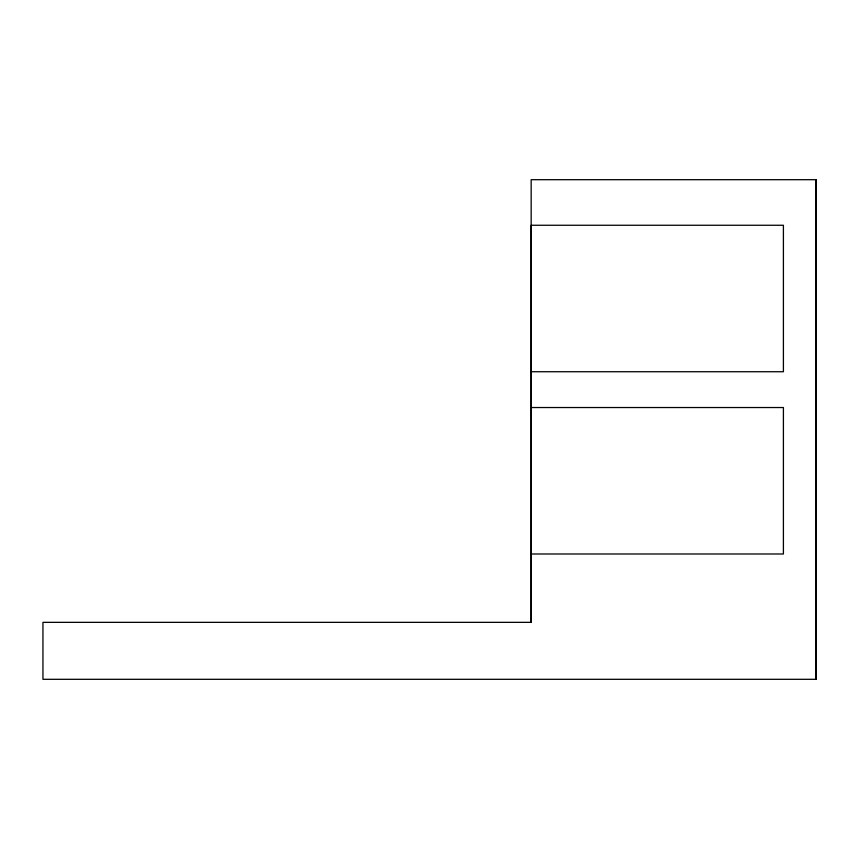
<?xml version="1.0" encoding="UTF-8"?>
<svg xmlns="http://www.w3.org/2000/svg" width="859" height="859" viewBox="0 0 859 859"><rect width="100%" height="100%" fill="white"/><g stroke="black" fill="none" stroke-linecap="round" stroke-linejoin="round"><path stroke-width="1.29" d="M531.163 622.346L531.163 179.692L816.05 179.692L816.05 679.308L42.95 679.308L42.95 622.346L531.163 622.346L531.163 225.262L783.408 225.262L783.408 371.732L531.163 371.732M816.05 179.692L816.05 679.308M531.163 407.531L783.408 407.531L783.408 553.991L531.163 553.991"/></g></svg>
